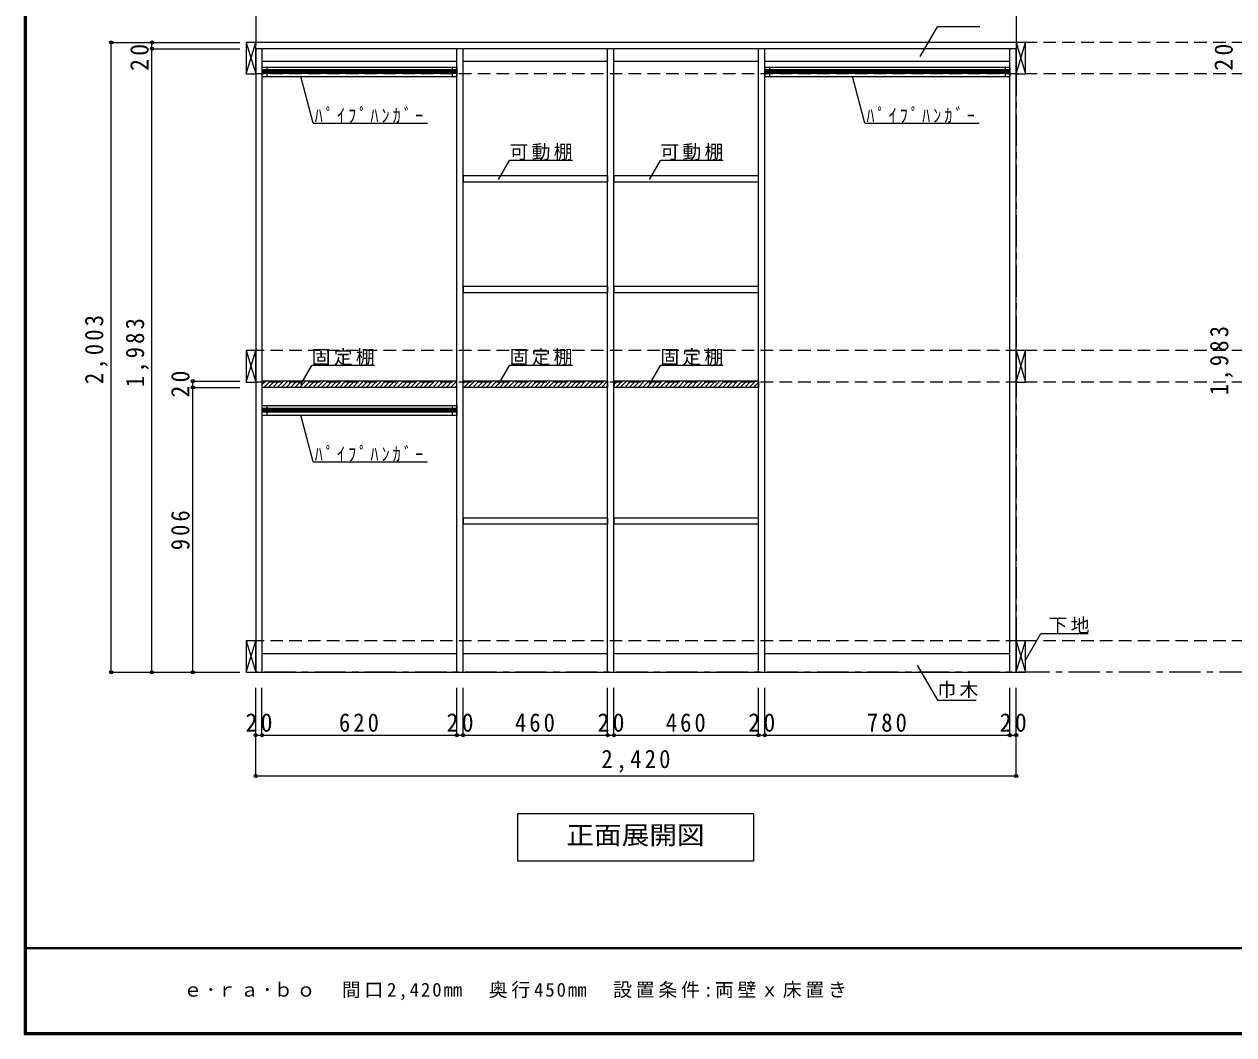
# Model space of a CAD drawing. Units: millimetres at full size, sheet at 1:20. Extents: x -3922 to 3878, y -2932 to 2722.
# Drawn here: x -3922 to -73, y -2864 to 350 of the extents above; entities that cross this region are included whole.
import ezdxf
from ezdxf.enums import TextEntityAlignment as Align

# ---------------------------------------------------------------- set-up
doc = ezdxf.new("R2010")
doc.units = ezdxf.units.MM
doc.header["$LTSCALE"] = 20
doc.header["$PDMODE"] = 32
doc.header["$PDSIZE"] = 10
doc.linetypes.add('CHAIN1', pattern=[8, 5, -1, 1, -1])
doc.linetypes.add('DASHED2', pattern=[3, 2, -1])
for name, color, linetype in [('0-2_本体', 2, 'Continuous'), ('0-3_固定棚', 3, 'Continuous'), ('0-4_可動棚', 3, 'Continuous'), ('0-6_ﾊﾟｲﾌﾟﾊﾝｶﾞｰ', 4, 'Continuous'), ('0-7_桟木・巾木', 2, 'Continuous'), ('0-8_引き出し', 3, 'Continuous'), ('0-A_文字', 7, 'Continuous'), ('0-B_寸法', 4, 'Continuous'), ('0-C_ハッチ', 4, 'Continuous'), ('F-1_枠', 6, 'Continuous'), ('F-A_文字', 7, 'Continuous')]:
    doc.layers.add(name, color=color, linetype=linetype)
doc.styles.add('ＭＳ ゴシック', font='')
doc.styles.get('ＭＳ ゴシック').set_extended_font_data('MS Gothic')

msp = doc.modelspace()

# ---------------------------------------------------------------- linework, layer by layer
at = {"layer": '0-2_本体', "color": 3}
for p, q in [((-3185.36, 271.73), (-3185.36, 291.73)), ((-765.36, 291.73), (-3185.36, 291.73)), ((-3185.36, 271.73), (-3185.36, -1711.27)), ((-765.36, 271.73), (-3185.36, 271.73)), ((-3165.36, 271.73), (-3165.36, -1711.27)), ((-2545.36, -1711.27), (-2545.36, 271.73)), ((-2525.36, -1711.27), (-2525.36, 271.73)), ((-2065.36, -1711.27), (-2065.36, 271.73)), ((-2045.36, -1711.27), (-2045.36, 271.73)), ((-1585.36, -1711.27), (-1585.36, 271.73)), ((-1565.36, -1711.27), (-1565.36, 271.73)), ((-785.36, -1711.27), (-785.36, 271.73)), ((-765.36, 291.73), (-765.36, 271.73)), ((-765.36, -1711.27), (-765.36, 271.73)), ((-3185.36, -1711.27), (-765.36, -1711.27))]:
    msp.add_line(p, q, dxfattribs=at)
at = {"layer": '0-3_固定棚'}
for p, q in [((-3165.36, -785.27), (-3165.36, -805.27)), ((-2545.36, -785.27), (-3165.36, -785.27)), ((-2545.36, -805.27), (-3165.36, -805.27)), ((-2065.36, -785.27), (-2525.36, -785.27)), ((-2065.36, -805.27), (-2525.36, -805.27)), ((-2065.36, -785.27), (-2065.36, -805.27)), ((-2045.36, -785.27), (-2045.36, -805.27)), ((-1585.36, -785.27), (-2045.36, -785.27))]:
    msp.add_line(p, q, dxfattribs=at)
msp.add_lwpolyline([(-1585.36, -785.27), (-1585.36, -805.27), (-2045.36, -805.27)], dxfattribs=at)
at = {"layer": '0-4_可動棚'}
for p, q in [((-2524.36, -152.77), (-2524.36, -132.77)), ((-2066.36, -132.77), (-2524.36, -132.77)), ((-2066.36, -152.77), (-2524.36, -152.77)), ((-2066.36, -132.77), (-2066.36, -152.77)), ((-2044.36, -152.77), (-2044.36, -132.77)), ((-1586.36, -132.77), (-2044.36, -132.77)), ((-1586.36, -152.77), (-2044.36, -152.77)), ((-1586.36, -132.77), (-1586.36, -152.77)), ((-2524.36, -504.77), (-2524.36, -484.77)), ((-2066.36, -484.77), (-2524.36, -484.77)), ((-2066.36, -484.77), (-2066.36, -504.77)), ((-2044.36, -504.77), (-2044.36, -484.77)), ((-1586.36, -484.77), (-2044.36, -484.77)), ((-1586.36, -484.77), (-1586.36, -504.77)), ((-2066.36, -504.77), (-2524.36, -504.77)), ((-1586.36, -504.77), (-2044.36, -504.77)), ((-2524.36, -1240.77), (-2524.36, -1220.77)), ((-2066.36, -1220.77), (-2524.36, -1220.77)), ((-2066.36, -1220.77), (-2066.36, -1240.77)), ((-2044.36, -1240.77), (-2044.36, -1220.77)), ((-1586.36, -1220.77), (-2044.36, -1220.77)), ((-1586.36, -1220.77), (-1586.36, -1240.77)), ((-2066.36, -1240.77), (-2524.36, -1240.77)), ((-1586.36, -1240.77), (-2044.36, -1240.77))]:
    msp.add_line(p, q, dxfattribs=at)
at = {"layer": '0-6_ﾊﾟｲﾌﾟﾊﾝｶﾞｰ', "color": 3}
for p, q in [((-3165.36, 213.73), (-3165.36, 183.73)), ((-3165.36, 213.73), (-2545.36, 213.73)), ((-2545.36, 213.73), (-2545.36, 183.73)), ((-1565.36, 213.73), (-1565.36, 183.73)), ((-1565.36, 213.73), (-785.36, 213.73)), ((-785.36, 213.73), (-785.36, 183.73)), ((-3165.36, 183.73), (-2545.36, 183.73)), ((-1565.36, 183.73), (-785.36, 183.73)), ((-3165.36, -863.27), (-3165.36, -893.27)), ((-3165.36, -863.27), (-2545.36, -863.27)), ((-2545.36, -863.27), (-2545.36, -893.27)), ((-3165.36, -893.27), (-2545.36, -893.27))]:
    msp.add_line(p, q, dxfattribs=at)
at = {"layer": '0-6_ﾊﾟｲﾌﾟﾊﾝｶﾞｰ'}
for p, q in [((-2545.36, 204.73), (-3165.36, 204.73)), ((-2545.36, 200.73), (-3165.36, 200.73)), ((-2545.36, 196.73), (-3165.36, 196.73)), ((-2545.36, 192.73), (-3165.36, 192.73)), ((-785.36, 204.73), (-1565.36, 204.73)), ((-785.36, 200.73), (-1565.36, 200.73)), ((-785.36, 196.73), (-1565.36, 196.73)), ((-785.36, 192.73), (-1565.36, 192.73)), ((-2545.36, -872.27), (-3165.36, -872.27)), ((-2545.36, -876.27), (-3165.36, -876.27)), ((-2545.36, -880.27), (-3165.36, -880.27)), ((-2545.36, -884.27), (-3165.36, -884.27))]:
    msp.add_line(p, q, dxfattribs=at)
at = {"layer": '0-6_ﾊﾟｲﾌﾟﾊﾝｶﾞｰ', "color": 7}
for p, q in [((-3150.36, 213.73), (-3150.36, 183.73)), ((-2560.36, 213.73), (-2560.36, 183.73)), ((-1550.36, 213.73), (-1550.36, 183.73)), ((-800.36, 213.73), (-800.36, 183.73)), ((-3150.36, -863.27), (-3150.36, -893.27)), ((-2560.36, -863.27), (-2560.36, -893.27))]:
    msp.add_line(p, q, dxfattribs=at)
at = {"layer": '0-7_桟木・巾木', "color": 7}
for p, q in [((-2545.36, 231.73), (-3165.36, 231.73)), ((-2065.36, 231.73), (-2525.36, 231.73)), ((-1585.36, 231.73), (-2045.36, 231.73)), ((-785.36, 231.73), (-1565.36, 231.73)), ((-3165.36, -1651.27), (-2545.36, -1651.27)), ((-2525.36, -1651.27), (-2065.36, -1651.27)), ((-2045.36, -1651.27), (-1585.36, -1651.27)), ((-1565.36, -1651.27), (-785.36, -1651.27))]:
    msp.add_line(p, q, dxfattribs=at)
at = {"layer": '0-8_引き出し', "color": 7}
for p, q in [((-3215.36, 291.73), (-3185.36, 191.73)), ((-3215.36, 191.73), (-3185.36, 291.73)), ((-765.36, 291.73), (-735.36, 191.73)), ((-765.36, 191.73), (-735.36, 291.73)), ((-3215.36, -688.27), (-3185.36, -788.27)), ((-3215.36, -788.27), (-3185.36, -688.27)), ((-765.36, -688.27), (-735.36, -788.27)), ((-765.36, -788.27), (-735.36, -688.27)), ((-3215.36, -1611.27), (-3185.36, -1711.27)), ((-3215.36, -1711.27), (-3185.36, -1611.27)), ((-765.36, -1611.27), (-735.36, -1711.27)), ((-765.36, -1711.27), (-735.36, -1611.27))]:
    msp.add_line(p, q, dxfattribs=at)
at = {"layer": '0-8_引き出し'}
for points in [[(-3185.36, 191.73), (-3185.36, 291.73), (-3215.36, 291.73), (-3215.36, 191.73)], [(-735.36, 191.73), (-735.36, 291.73), (-765.36, 291.73), (-765.36, 191.73)], [(-3185.36, -788.27), (-3185.36, -688.27), (-3215.36, -688.27), (-3215.36, -788.27)], [(-735.36, -788.27), (-735.36, -688.27), (-765.36, -688.27), (-765.36, -788.27)], [(-3185.36, -1711.27), (-3185.36, -1611.27), (-3215.36, -1611.27), (-3215.36, -1711.27)], [(-735.36, -1711.27), (-735.36, -1611.27), (-765.36, -1611.27), (-765.36, -1711.27)]]:
    msp.add_lwpolyline(points, close=True, dxfattribs=at)
at = {"layer": '0-A_文字', "linetype": 'CHAIN1'}
for p, q in [((-3185.36, 1822.73), (-3185.36, -1711.27)), ((-765.36, 1822.73), (-765.36, -1711.27)), ((3021.3, -1711.27), (-3185.36, -1711.27))]:
    msp.add_line(p, q, dxfattribs=at)
at = {"layer": '0-A_文字'}
for p, q in [((-1070.98, 246.66), (-1016.15, 341.62)), ((-881.57, 341.62), (-1016.15, 341.62)), ((-3002.3, 35.43), (-3042.04, 183.73)), ((-1246.78, 35.43), (-1286.52, 183.73)), ((-3002.3, 35.43), (-2638.73, 35.43)), ((-1246.78, 35.43), (-883.21, 35.43)), ((-2412.62, -143.83), (-2377.61, -83.18)), ((-2177.61, -83.18), (-2377.61, -83.18)), ((-1932.62, -143.83), (-1897.61, -83.18)), ((-1697.61, -83.18), (-1897.61, -83.18)), ((-3042.04, -796.33), (-3007.03, -735.68)), ((-2807.03, -735.68), (-3007.03, -735.68)), ((-2412.62, -796.33), (-2377.61, -735.68)), ((-2177.61, -735.68), (-2377.61, -735.68)), ((-1932.62, -796.33), (-1897.61, -735.68)), ((-1697.61, -735.68), (-1897.61, -735.68)), ((-3002.3, -1041.57), (-3042.04, -893.27)), ((-3002.3, -1041.57), (-2638.73, -1041.57)), ((-735.36, -1672.95), (-686.6, -1588.48)), ((-686.6, -1588.48), (-536.07, -1588.48)), ((-1080.36, -1689.03), (-1016.15, -1800.25)), ((-1016.15, -1800.25), (-892.39, -1800.25)), ((-1601.76, -2161.27), (-1601.76, -2311.27)), ((-2351.76, -2311.27), (-1601.76, -2311.27))]:
    msp.add_line(p, q, dxfattribs=at)
msp.add_lwpolyline([(-1601.76, -2161.27), (-2351.76, -2161.27), (-2351.76, -2311.27)], dxfattribs=at)
at = {"layer": '0-B_寸法'}
for p, q in [((-3645.36, 291.73), (-3235.36, 291.73)), ((-3645.36, -1711.27), (-3645.36, 291.73)), ((-3515.36, 271.73), (-3515.36, 291.73)), ((-3515.36, 291.73), (-3385.36, 291.73)), ((-3515.36, 271.73), (-3235.36, 271.73)), ((-3515.36, -1711.27), (-3515.36, 271.73)), ((-3385.36, -805.27), (-3385.36, -785.27)), ((-3385.36, -785.27), (-3235.36, -785.27)), ((-3385.36, -1711.27), (-3385.36, -805.27)), ((-3385.36, -805.27), (-3235.36, -805.27)), ((-3645.36, -1711.27), (-3235.36, -1711.27)), ((-3515.36, -1711.27), (-3385.36, -1711.27)), ((-3385.36, -1711.27), (-3235.36, -1711.27)), ((-3185.36, -1911.27), (-3185.36, -1761.27)), ((-3165.36, -1911.27), (-3165.36, -1761.27)), ((-2545.36, -1911.27), (-2545.36, -1761.27)), ((-2525.36, -1911.27), (-2525.36, -1761.27)), ((-2525.36, -1911.27), (-2525.36, -1761.27)), ((-2065.36, -1911.27), (-2065.36, -1761.27)), ((-2045.36, -1911.27), (-2045.36, -1761.27)), ((-2045.36, -1911.27), (-2045.36, -1761.27)), ((-1585.36, -1911.27), (-1585.36, -1761.27)), ((-1565.36, -1911.27), (-1565.36, -1761.27)), ((-785.36, -1911.27), (-785.36, -1761.27)), ((-765.36, -1911.27), (-765.36, -1761.27)), ((-3185.36, -1911.27), (-3165.36, -1911.27)), ((-3185.36, -2041.27), (-3185.36, -1911.27)), ((-3165.36, -1911.27), (-2545.36, -1911.27)), ((-2545.36, -1911.27), (-2525.36, -1911.27)), ((-2525.36, -1911.27), (-2065.36, -1911.27)), ((-2065.36, -1911.27), (-2045.36, -1911.27)), ((-2045.36, -1911.27), (-1585.36, -1911.27)), ((-1585.36, -1911.27), (-1565.36, -1911.27)), ((-1565.36, -1911.27), (-785.36, -1911.27)), ((-785.36, -1911.27), (-765.36, -1911.27)), ((-765.36, -2041.27), (-765.36, -1911.27)), ((-765.36, -2041.27), (-3185.36, -2041.27))]:
    msp.add_line(p, q, dxfattribs=at)
at = {"layer": '0-B_寸法', "linetype": 'DASHED2'}
for p, q in [((3021.3, 291.73), (-3185.36, 291.73)), ((3021.3, 191.73), (-3185.36, 191.73)), ((3021.3, -688.27), (-3185.36, -688.27)), ((3021.3, -788.27), (-3185.36, -788.27)), ((3021.3, -1611.27), (-3185.36, -1611.27))]:
    msp.add_line(p, q, dxfattribs=at)
at = {"layer": '0-B_寸法', "color": 7}
for p in [(-3645.36, 291.73), (-3515.36, 291.73), (-3515.36, 271.73), (-3385.36, -785.27), (-3385.36, -805.27), (-3645.36, -1711.27), (-3515.36, -1711.27), (-3385.36, -1711.27), (-3185.36, -1911.27), (-3165.36, -1911.27), (-2545.36, -1911.27), (-2525.36, -1911.27), (-2065.36, -1911.27), (-2045.36, -1911.27), (-1585.36, -1911.27), (-1565.36, -1911.27), (-785.36, -1911.27), (-765.36, -1911.27), (-3185.36, -2041.27), (-765.36, -2041.27)]:
    msp.add_point(p, dxfattribs=at)
at = {"layer": '0-C_ハッチ'}
for p, q in [((-3165.36, -797.01), (-3153.62, -785.27)), ((-3159.48, -805.27), (-3139.48, -785.27)), ((-3145.34, -805.27), (-3125.34, -785.27)), ((-3131.2, -805.27), (-3111.2, -785.27)), ((-3117.05, -805.27), (-3097.05, -785.27)), ((-3102.91, -805.27), (-3082.91, -785.27)), ((-3088.77, -805.27), (-3068.77, -785.27)), ((-3074.63, -805.27), (-3054.63, -785.27)), ((-3060.48, -805.27), (-3040.48, -785.27)), ((-3046.34, -805.27), (-3026.34, -785.27)), ((-3032.2, -805.27), (-3012.2, -785.27)), ((-3018.06, -805.27), (-2998.06, -785.27)), ((-3003.92, -805.27), (-2983.92, -785.27)), ((-2989.77, -805.27), (-2969.77, -785.27)), ((-2975.63, -805.27), (-2955.63, -785.27)), ((-2961.49, -805.27), (-2941.49, -785.27)), ((-2947.35, -805.27), (-2927.35, -785.27)), ((-2933.21, -805.27), (-2913.21, -785.27)), ((-2919.06, -805.27), (-2899.06, -785.27)), ((-2904.92, -805.27), (-2884.92, -785.27)), ((-2890.78, -805.27), (-2870.78, -785.27)), ((-2876.64, -805.27), (-2856.64, -785.27)), ((-2862.49, -805.27), (-2842.49, -785.27)), ((-2848.35, -805.27), (-2828.35, -785.27)), ((-2834.21, -805.27), (-2814.21, -785.27)), ((-2820.07, -805.27), (-2800.07, -785.27)), ((-2805.93, -805.27), (-2785.93, -785.27)), ((-2791.78, -805.27), (-2771.78, -785.27)), ((-2777.64, -805.27), (-2757.64, -785.27)), ((-2763.5, -805.27), (-2743.5, -785.27)), ((-2749.36, -805.27), (-2729.36, -785.27)), ((-2735.22, -805.27), (-2715.22, -785.27)), ((-2721.07, -805.27), (-2701.07, -785.27)), ((-2706.93, -805.27), (-2686.93, -785.27)), ((-2692.79, -805.27), (-2672.79, -785.27)), ((-2678.65, -805.27), (-2658.65, -785.27)), ((-2664.5, -805.27), (-2644.5, -785.27)), ((-2650.36, -805.27), (-2630.36, -785.27)), ((-2636.22, -805.27), (-2616.22, -785.27)), ((-2622.08, -805.27), (-2602.08, -785.27)), ((-2607.94, -805.27), (-2587.94, -785.27)), ((-2593.79, -805.27), (-2573.79, -785.27)), ((-2579.65, -805.27), (-2559.65, -785.27)), ((-2565.51, -805.27), (-2545.51, -785.27)), ((-2551.37, -805.27), (-2545.36, -799.26)), ((-2525.36, -793.41), (-2517.23, -785.27)), ((-2523.08, -805.27), (-2503.08, -785.27)), ((-2508.94, -805.27), (-2488.94, -785.27)), ((-2494.8, -805.27), (-2474.8, -785.27)), ((-2480.66, -805.27), (-2460.66, -785.27)), ((-2466.51, -805.27), (-2446.51, -785.27)), ((-2452.37, -805.27), (-2432.37, -785.27)), ((-2438.23, -805.27), (-2418.23, -785.27)), ((-2424.09, -805.27), (-2404.09, -785.27)), ((-2409.95, -805.27), (-2389.95, -785.27)), ((-2395.8, -805.27), (-2375.8, -785.27)), ((-2381.66, -805.27), (-2361.66, -785.27)), ((-2367.52, -805.27), (-2347.52, -785.27)), ((-2353.38, -805.27), (-2333.38, -785.27)), ((-2339.24, -805.27), (-2319.24, -785.27)), ((-2325.09, -805.27), (-2305.09, -785.27)), ((-2310.95, -805.27), (-2290.95, -785.27)), ((-2296.81, -805.27), (-2276.81, -785.27)), ((-2282.67, -805.27), (-2262.67, -785.27)), ((-2268.52, -805.27), (-2248.52, -785.27)), ((-2254.38, -805.27), (-2234.38, -785.27)), ((-2240.24, -805.27), (-2220.24, -785.27)), ((-2226.1, -805.27), (-2206.1, -785.27)), ((-2211.96, -805.27), (-2191.96, -785.27)), ((-2197.81, -805.27), (-2177.81, -785.27)), ((-2183.67, -805.27), (-2163.67, -785.27)), ((-2169.53, -805.27), (-2149.53, -785.27)), ((-2155.39, -805.27), (-2135.39, -785.27)), ((-2141.25, -805.27), (-2121.25, -785.27)), ((-2127.1, -805.27), (-2107.1, -785.27)), ((-2112.96, -805.27), (-2092.96, -785.27)), ((-2098.82, -805.27), (-2078.82, -785.27)), ((-2084.68, -805.27), (-2065.36, -785.95)), ((-2070.53, -805.27), (-2065.36, -800.1)), ((-2045.36, -797.01), (-2033.62, -785.27)), ((-2039.48, -805.27), (-2019.48, -785.27)), ((-2025.34, -805.27), (-2005.34, -785.27)), ((-2011.2, -805.27), (-1991.2, -785.27)), ((-1997.05, -805.27), (-1977.05, -785.27)), ((-1982.91, -805.27), (-1962.91, -785.27)), ((-1968.77, -805.27), (-1948.77, -785.27)), ((-1954.63, -805.27), (-1934.63, -785.27)), ((-1940.48, -805.27), (-1920.48, -785.27)), ((-1926.34, -805.27), (-1906.34, -785.27)), ((-1912.2, -805.27), (-1892.2, -785.27)), ((-1898.06, -805.27), (-1878.06, -785.27)), ((-1883.92, -805.27), (-1863.92, -785.27)), ((-1869.77, -805.27), (-1849.77, -785.27)), ((-1855.63, -805.27), (-1835.63, -785.27)), ((-1841.49, -805.27), (-1821.49, -785.27)), ((-1827.35, -805.27), (-1807.35, -785.27)), ((-1813.21, -805.27), (-1793.21, -785.27)), ((-1799.06, -805.27), (-1779.06, -785.27)), ((-1784.92, -805.27), (-1764.92, -785.27)), ((-1770.78, -805.27), (-1750.78, -785.27)), ((-1756.64, -805.27), (-1736.64, -785.27)), ((-1742.49, -805.27), (-1722.49, -785.27)), ((-1728.35, -805.27), (-1708.35, -785.27)), ((-1714.21, -805.27), (-1694.21, -785.27)), ((-1700.07, -805.27), (-1680.07, -785.27)), ((-1685.93, -805.27), (-1665.93, -785.27)), ((-1671.78, -805.27), (-1651.78, -785.27)), ((-1657.64, -805.27), (-1637.64, -785.27)), ((-1643.5, -805.27), (-1623.5, -785.27)), ((-1629.36, -805.27), (-1609.36, -785.27)), ((-1615.22, -805.27), (-1595.22, -785.27)), ((-1601.07, -805.27), (-1585.36, -789.56)), ((-1586.93, -805.27), (-1585.36, -803.7))]:
    msp.add_line(p, q, dxfattribs=at)
at = {"layer": 'F-1_枠'}
for p, q in [((-3922.03, 2722.29), (-3922.03, -2864.37)), ((-3918.7, 2722.29), (-3918.7, -2864.37)), ((-3915.36, 2722.29), (-3915.36, -2864.37)), ((3877.97, -2587.71), (-3922.03, -2587.71)), ((3877.97, -2591.04), (-3922.03, -2591.04)), ((3877.97, -2857.71), (-3922.03, -2857.71)), ((3877.97, -2861.04), (-3922.03, -2861.04)), ((3877.97, -2864.37), (-3922.03, -2864.37))]:
    msp.add_line(p, q, dxfattribs=at)

# ---------------------------------------------------------------- texts
at = {"layer": '0-A_文字', "style": 'ＭＳ ゴシック', "width": 1.1}
msp.add_text('正面展開図', height=58.65, dxfattribs=at).set_placement((-2196.76, -2276.27), align=Align.BOTTOM_LEFT)
at = {"layer": '0-A_文字', "char_height": 43.99, "attachment_point": 7, "style": 'ＭＳ ゴシック'}
for s, insert in [('\\T1.39;\\W0.85;ﾊﾟｲﾌﾟﾊﾝｶﾞｰ', (-2997.46, 35.43)), ('\\T1.39;\\W0.85;ﾊﾟｲﾌﾟﾊﾝｶﾞｰ', (-1241.93, 35.43)), ('\\T1.17;可動棚', (-2377.61, -83.18)), ('\\T1.17;可動棚', (-1897.61, -83.18)), ('\\T1.17;固定棚', (-3007.03, -735.68)), ('\\T1.17;固定棚', (-2377.61, -735.68)), ('\\T1.17;固定棚', (-1897.61, -735.68)), ('\\T1.39;\\W0.85;ﾊﾟｲﾌﾟﾊﾝｶﾞｰ', (-2997.46, -1041.57)), ('\\T1.17;下地', (-662.09, -1588.48)), ('\\T1.17;巾木', (-1016.15, -1793.14))]:
    msp.add_mtext(s, dxfattribs=dict(at, insert=insert))
at = {"layer": '0-B_寸法', "color": 7, "char_height": 58.65, "attachment_point": 7, "rotation": 90, "style": 'ＭＳ ゴシック'}
for s, insert in [('\\T1.27;\\W0.95;20', (-3525.36, 201.26)), ('\\T1.27;\\W0.95;20', (-75.36, 201.86)), ('\\T1.28;\\W0.9;2,003', (-3655.36, -794.77)), ('\\T1.28;\\W0.9;1,983', (-3525.36, -804.77)), ('\\T1.28;\\W0.9;1,983', (-75.36, -829.77)), ('\\T1.27;\\W0.95;20', (-3395.36, -837.77)), ('\\T1.27;\\W0.9;906', (-3395.36, -1323.27))]:
    msp.add_mtext(s, dxfattribs=dict(at, insert=insert))
at = {"layer": '0-B_寸法', "color": 7, "char_height": 58.65, "attachment_point": 7, "style": 'ＭＳ ゴシック'}
for s, insert in [('\\T1.27;\\W0.95;20', (-3217.86, -1901.27)), ('\\T1.27;\\W0.9;620', (-2920.36, -1901.27)), ('\\T1.27;\\W0.95;20', (-2577.86, -1901.27)), ('\\T1.27;\\W0.9;460', (-2360.36, -1901.27)), ('\\T1.27;\\W0.95;20', (-2097.86, -1901.27)), ('\\T1.27;\\W0.9;460', (-1880.36, -1901.27)), ('\\T1.27;\\W0.95;20', (-1617.86, -1901.27)), ('\\T1.27;\\W0.9;780', (-1240.36, -1901.27)), ('\\T1.27;\\W0.95;20', (-817.86, -1901.27)), ('\\T1.28;\\W0.9;2,420', (-2085.36, -2031.27))]:
    msp.add_mtext(s, dxfattribs=dict(at, insert=insert))
at = {"layer": 'F-A_文字', "insert": (-3415.36, -2754.37), "char_height": 43.99, "attachment_point": 7, "style": 'ＭＳ ゴシック'}
msp.add_mtext('\\T1.2;ｅ･ｒａ･ｂｏ\u3000間口2,420㎜\u3000奥行450㎜\u3000設置条件:両壁ｘ床置き', dxfattribs=at)

doc.saveas('drawing.dxf')
